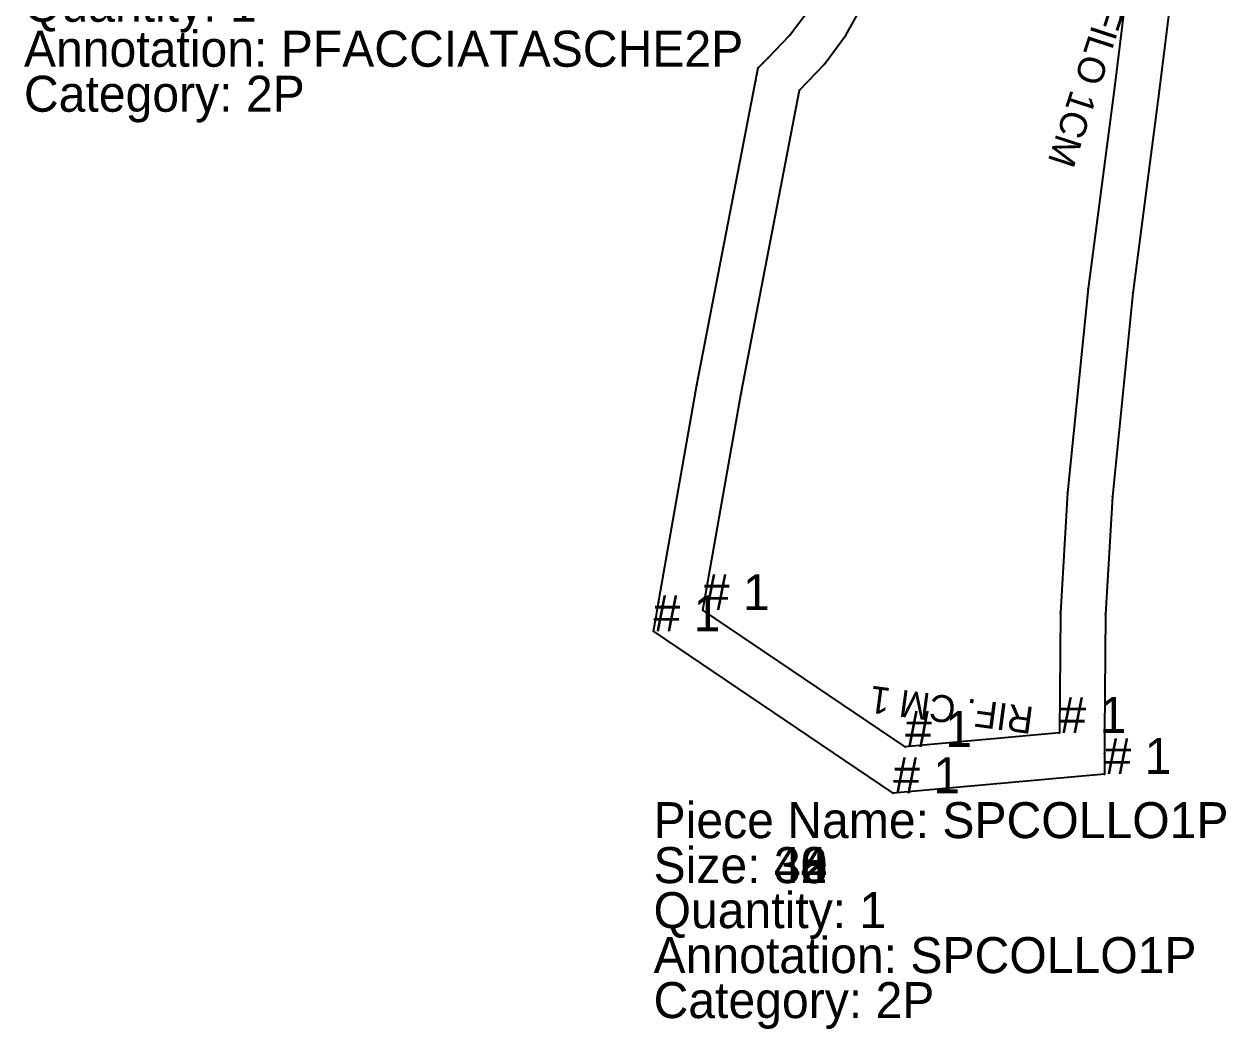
# Model space of a CAD drawing. Extents: x -10 to 11547, y -349 to 304.
# Drawn here: x 4601 to 4868.3, y -348.9 to -125.5 of the extents above; entities that cross this region are included whole.
import ezdxf

# ---------------------------------------------------------------- set-up
doc = ezdxf.new("R2010")
doc.units = 0

# ---------------------------------------------------------------- blocks, each defined once
blk = doc.blocks.new('PFACCIATASCHE2P-S_42')
at = {"layer": '1'}
for s, p in [('Quantity: 1', (-57.9, -166.5)), ('Annotation: PFACCIATASCHE2P', (-57.9, -176.5)), ('Category: 2P', (-57.9, -186.5))]:
    blk.add_text(s, height=8, dxfattribs=at).set_placement(p)
blk = doc.blocks.new('SPCOLLO1P-S_38')
at = {"layer": '1'}
blk.add_lwpolyline([(8.8487, -118.2398), (6.1052, -140.374), (0.2126, -185.3569), (-4.3335, -230.5239), (-5.8955, -256.7494), (-6.1001, -283.0511), (-6.0777, -287.6421), (-6.0552, -292.2329), (-53.0468, -296.4799), (-106.3477, -260.4722), (-105.8018, -257.2906), (-105.256, -254.1091), (-96.7253, -205.7388), (-83.7127, -138.2734), (-83.4129, -136.7465), (-83.1131, -135.2196), (-81.9998, -134.1324), (-80.8864, -133.0453), (-76.1083, -128.0917), (-71.9993, -122.5644)], dxfattribs=at)
at = {"layer": '14'}
blk.add_lwpolyline([(-1.1007, -117.2464), (-3.8, -139), (-9.7327, -184.271), (-14.3, -229.7), (-15.8871, -256.3767), (-16.1, -283.1), (-50.4, -286.2), (-95.4, -255.7999), (-86.9, -207.6), (-73.9, -140.2), (-68.3585, -134.4305), (-63.6, -128), (-59.2903, -120.3754)], dxfattribs=at)
at = {"layer": '2'}
for p in [(-63.6, -128), (-80.8864, -133.0453), (-83.1131, -135.2196), (-81.9998, -134.1324), (-83.7127, -138.2734), (-83.4129, -136.7465), (-73.9, -140.2), (-3.8, -139), (6.1052, -140.374), (-96.7253, -205.7388), (-86.9, -207.6), (-14.3, -229.7), (-4.3335, -230.5239), (-105.256, -254.1091), (-95.4, -255.7999), (-105.8018, -257.2906), (-106.3477, -260.4722), (-16.1, -283.1), (-6.1001, -283.0511), (-50.4, -286.2), (-6.0777, -287.6421), (-6.0552, -292.2329), (-53.0468, -296.4799)]:
    blk.add_point(p, dxfattribs=at)
at = {"layer": '3'}
for p in [(-76.1083, -128.0917), (-68.3585, -134.4305), (-9.7327, -184.271), (0.2126, -185.3569), (-15.8871, -256.3767), (-5.8955, -256.7494)]:
    blk.add_point(p, dxfattribs=at)
at = {"layer": '1'}
for s, p in [('Piece Name: SPCOLLO1P', (-106.3477, -306.4799)), ('Size: 38', (-106.3477, -316.4799))]:
    blk.add_text(s, height=8, dxfattribs=at).set_placement(p)
at = {"layer": '19'}
for s, rotation, p in [('RIFILO 1CM', -108.0525, (-4.8, -113.2)), ('RIF. CM 1', 172.4296, (-21.6, -277.4))]:
    blk.add_text(s, height=6, rotation=rotation, dxfattribs=at).set_placement(p)
blk = doc.blocks.new('SPCOLLO1P-S_40')
at = {"layer": '1'}
blk.add_lwpolyline([(8.8487, -118.2398), (6.1052, -140.374), (0.2126, -185.3569), (-4.3335, -230.5239), (-5.8955, -256.7494), (-6.1001, -283.0511), (-6.0777, -287.6421), (-6.0552, -292.2329), (-53.0468, -296.4799), (-106.3477, -260.4722), (-105.8018, -257.2906), (-105.256, -254.1091), (-96.7253, -205.7388), (-83.7127, -138.2734), (-83.4129, -136.7465), (-83.1131, -135.2196), (-81.9998, -134.1324), (-80.8864, -133.0453), (-76.1083, -128.0917), (-71.9993, -122.5644)], dxfattribs=at)
at = {"layer": '14'}
blk.add_lwpolyline([(-1.1007, -117.2464), (-3.8, -139), (-9.7327, -184.271), (-14.3, -229.7), (-15.8871, -256.3767), (-16.1, -283.1), (-50.4, -286.2), (-95.4, -255.7999), (-86.9, -207.6), (-73.9, -140.2), (-68.3585, -134.4305), (-63.6, -128), (-59.2903, -120.3754)], dxfattribs=at)
at = {"layer": '2'}
for p in [(-63.6, -128), (-80.8864, -133.0453), (-83.1131, -135.2196), (-81.9998, -134.1324), (-83.7127, -138.2734), (-83.4129, -136.7465), (-73.9, -140.2), (-3.8, -139), (6.1052, -140.374), (-96.7253, -205.7388), (-86.9, -207.6), (-14.3, -229.7), (-4.3335, -230.5239), (-105.256, -254.1091), (-95.4, -255.7999), (-105.8018, -257.2906), (-106.3477, -260.4722), (-16.1, -283.1), (-6.1001, -283.0511), (-50.4, -286.2), (-6.0777, -287.6421), (-6.0552, -292.2329), (-53.0468, -296.4799)]:
    blk.add_point(p, dxfattribs=at)
at = {"layer": '3'}
for p in [(-76.1083, -128.0917), (-68.3585, -134.4305), (-9.7327, -184.271), (0.2126, -185.3569), (-15.8871, -256.3767), (-5.8955, -256.7494)]:
    blk.add_point(p, dxfattribs=at)
at = {"layer": '1'}
for s, p in [('Piece Name: SPCOLLO1P', (-106.3477, -306.4799)), ('Size: 40', (-106.3477, -316.4799))]:
    blk.add_text(s, height=8, dxfattribs=at).set_placement(p)
at = {"layer": '19'}
for s, rotation, p in [('RIFILO 1CM', -108.0525, (-4.8, -113.2)), ('RIF. CM 1', 172.4296, (-21.6, -277.4))]:
    blk.add_text(s, height=6, rotation=rotation, dxfattribs=at).set_placement(p)
blk = doc.blocks.new('SPCOLLO1P-S_42')
at = {"layer": '1'}
blk.add_lwpolyline([(8.849, -118.24), (6.105, -140.374), (0.213, -185.357), (-4.333, -230.524), (-5.895, -256.749), (-6.1, -283.051), (-6.078, -287.642), (-6.055, -292.233), (-53.047, -296.48), (-106.348, -260.472), (-105.802, -257.291), (-105.256, -254.109), (-96.725, -205.739), (-83.713, -138.273), (-83.413, -136.747), (-83.113, -135.22), (-82, -134.132), (-80.886, -133.045), (-76.108, -128.092), (-71.999, -122.564)], dxfattribs=at)
at = {"layer": '14'}
blk.add_lwpolyline([(-1.101, -117.246), (-3.8, -139), (-9.733, -184.271), (-14.3, -229.7), (-15.887, -256.377), (-16.1, -283.1), (-50.4, -286.2), (-95.4, -255.8), (-86.9, -207.6), (-73.9, -140.2), (-68.358, -134.431), (-63.6, -128), (-59.29, -120.375)], dxfattribs=at)
at = {"layer": '2'}
for p in [(-63.6, -128), (-80.886, -133.045), (-83.113, -135.22), (-82, -134.132), (-83.713, -138.273), (-83.413, -136.747), (-73.9, -140.2), (-3.8, -139), (6.105, -140.374), (-96.725, -205.739), (-86.9, -207.6), (-14.3, -229.7), (-4.333, -230.524), (-105.256, -254.109), (-95.4, -255.8), (-105.802, -257.291), (-106.348, -260.472), (-16.1, -283.1), (-6.1, -283.051), (-50.4, -286.2), (-6.078, -287.642), (-6.055, -292.233), (-53.047, -296.48)]:
    blk.add_point(p, dxfattribs=at)
at = {"layer": '3'}
for p in [(-76.108, -128.092), (-68.358, -134.431), (-9.733, -184.271), (0.213, -185.357), (-15.887, -256.377), (-5.895, -256.749)]:
    blk.add_point(p, dxfattribs=at)
at = {"layer": '1'}
for s, p in [('# 1', (-106.348, -260.472)), ('# 1', (-6.055, -292.233)), ('# 1', (-53.047, -296.48)), ('Piece Name: SPCOLLO1P', (-106.3477, -306.4799)), ('Size: 42', (-106.3477, -316.4799)), ('Quantity: 1', (-106.3477, -326.4799)), ('Annotation: SPCOLLO1P', (-106.3477, -336.4799)), ('Category: 2P', (-106.3477, -346.4799))]:
    blk.add_text(s, height=8, dxfattribs=at).set_placement(p)
at = {"layer": '14'}
for p in [(-95.4, -255.8), (-16.1, -283.1), (-50.4, -286.2)]:
    blk.add_text('# 1', height=8, dxfattribs=at).set_placement(p)
at = {"layer": '19'}
for s, rotation, p in [('RIFILO 1CM', -108.0525, (-4.8, -113.2)), ('RIF. CM 1', 172.4296, (-21.6, -277.4))]:
    blk.add_text(s, height=6, rotation=rotation, dxfattribs=at).set_placement(p)
at = {"layer": '2'}
for p in [(-95.4, -255.8), (-106.348, -260.472), (-16.1, -283.1), (-50.4, -286.2), (-6.055, -292.233), (-53.047, -296.48)]:
    blk.add_text('# 1', height=8, dxfattribs=at).set_placement(p)
blk = doc.blocks.new('SPCOLLO1P-S_44')
at = {"layer": '1'}
blk.add_lwpolyline([(8.8487, -118.2398), (6.1052, -140.374), (0.2126, -185.3569), (-4.3335, -230.5239), (-5.8955, -256.7494), (-6.1001, -283.0511), (-6.0777, -287.6421), (-6.0552, -292.2329), (-53.0468, -296.4799), (-106.3477, -260.4722), (-105.8018, -257.2906), (-105.256, -254.1091), (-96.7253, -205.7388), (-83.7127, -138.2734), (-83.4129, -136.7465), (-83.1131, -135.2196), (-81.9998, -134.1324), (-80.8864, -133.0453), (-76.1083, -128.0917), (-71.9993, -122.5644)], dxfattribs=at)
at = {"layer": '14'}
blk.add_lwpolyline([(-1.1007, -117.2464), (-3.8, -139), (-9.7327, -184.271), (-14.3, -229.7), (-15.8871, -256.3767), (-16.1, -283.1), (-50.4, -286.2), (-95.4, -255.7999), (-86.9, -207.6), (-73.9, -140.2), (-68.3585, -134.4305), (-63.6, -128), (-59.2903, -120.3754)], dxfattribs=at)
at = {"layer": '2'}
for p in [(-63.6, -128), (-80.8864, -133.0453), (-83.1131, -135.2196), (-81.9998, -134.1324), (-83.7127, -138.2734), (-83.4129, -136.7465), (-73.9, -140.2), (-3.8, -139), (6.1052, -140.374), (-96.7253, -205.7388), (-86.9, -207.6), (-14.3, -229.7), (-4.3335, -230.5239), (-105.256, -254.1091), (-95.4, -255.7999), (-105.8018, -257.2906), (-106.3477, -260.4722), (-16.1, -283.1), (-6.1001, -283.0511), (-50.4, -286.2), (-6.0777, -287.6421), (-6.0552, -292.2329), (-53.0468, -296.4799)]:
    blk.add_point(p, dxfattribs=at)
at = {"layer": '3'}
for p in [(-76.1083, -128.0917), (-68.3585, -134.4305), (-9.7327, -184.271), (0.2126, -185.3569), (-15.8871, -256.3767), (-5.8955, -256.7494)]:
    blk.add_point(p, dxfattribs=at)
at = {"layer": '1'}
for s, p in [('Piece Name: SPCOLLO1P', (-106.3477, -306.4799)), ('Size: 44', (-106.3477, -316.4799))]:
    blk.add_text(s, height=8, dxfattribs=at).set_placement(p)
at = {"layer": '19'}
for s, rotation, p in [('RIFILO 1CM', -108.0525, (-4.8, -113.2)), ('RIF. CM 1', 172.4296, (-21.6, -277.4))]:
    blk.add_text(s, height=6, rotation=rotation, dxfattribs=at).set_placement(p)
blk = doc.blocks.new('SPCOLLO1P-S_46')
at = {"layer": '1'}
blk.add_lwpolyline([(8.8487, -118.2398), (6.1052, -140.374), (0.2126, -185.3569), (-4.3335, -230.5239), (-5.8955, -256.7494), (-6.1001, -283.0511), (-6.0777, -287.6421), (-6.0552, -292.2329), (-53.0468, -296.4799), (-106.3477, -260.4722), (-105.8018, -257.2906), (-105.256, -254.1091), (-96.7253, -205.7388), (-83.7127, -138.2734), (-83.4129, -136.7465), (-83.1131, -135.2196), (-81.9998, -134.1324), (-80.8864, -133.0453), (-76.1083, -128.0917), (-71.9993, -122.5644)], dxfattribs=at)
at = {"layer": '14'}
blk.add_lwpolyline([(-1.1007, -117.2464), (-3.8, -139), (-9.7327, -184.271), (-14.3, -229.7), (-15.8871, -256.3767), (-16.1, -283.1), (-50.4, -286.2), (-95.4, -255.7999), (-86.9, -207.6), (-73.9, -140.2), (-68.3585, -134.4305), (-63.6, -128), (-59.2903, -120.3754)], dxfattribs=at)
at = {"layer": '2'}
for p in [(-63.6, -128), (-80.8864, -133.0453), (-83.1131, -135.2196), (-81.9998, -134.1324), (-83.7127, -138.2734), (-83.4129, -136.7465), (-73.9, -140.2), (-3.8, -139), (6.1052, -140.374), (-96.7253, -205.7388), (-86.9, -207.6), (-14.3, -229.7), (-4.3335, -230.5239), (-105.256, -254.1091), (-95.4, -255.7999), (-105.8018, -257.2906), (-106.3477, -260.4722), (-16.1, -283.1), (-6.1001, -283.0511), (-50.4, -286.2), (-6.0777, -287.6421), (-6.0552, -292.2329), (-53.0468, -296.4799)]:
    blk.add_point(p, dxfattribs=at)
at = {"layer": '3'}
for p in [(-76.1083, -128.0917), (-68.3585, -134.4305), (-9.7327, -184.271), (0.2126, -185.3569), (-15.8871, -256.3767), (-5.8955, -256.7494)]:
    blk.add_point(p, dxfattribs=at)
at = {"layer": '1'}
for s, p in [('Piece Name: SPCOLLO1P', (-106.3477, -306.4799)), ('Size: 46', (-106.3477, -316.4799))]:
    blk.add_text(s, height=8, dxfattribs=at).set_placement(p)
at = {"layer": '19'}
for s, rotation, p in [('RIFILO 1CM', -108.0525, (-4.8, -113.2)), ('RIF. CM 1', 172.4296, (-21.6, -277.4))]:
    blk.add_text(s, height=6, rotation=rotation, dxfattribs=at).set_placement(p)
blk = doc.blocks.new('SPCOLLO1P-S_48')
at = {"layer": '1'}
blk.add_lwpolyline([(8.8487, -118.2398), (6.1052, -140.374), (0.2126, -185.3569), (-4.3335, -230.5239), (-5.8955, -256.7494), (-6.1001, -283.0511), (-6.0777, -287.6421), (-6.0552, -292.2329), (-53.0468, -296.4799), (-106.3477, -260.4722), (-105.8018, -257.2906), (-105.256, -254.1091), (-96.7253, -205.7388), (-83.7127, -138.2734), (-83.4129, -136.7465), (-83.1131, -135.2196), (-81.9998, -134.1324), (-80.8864, -133.0453), (-76.1083, -128.0917), (-71.9993, -122.5644)], dxfattribs=at)
at = {"layer": '14'}
blk.add_lwpolyline([(-1.1007, -117.2464), (-3.8, -139), (-9.7327, -184.271), (-14.3, -229.7), (-15.8871, -256.3767), (-16.1, -283.1), (-50.4, -286.2), (-95.4, -255.7999), (-86.9, -207.6), (-73.9, -140.2), (-68.3585, -134.4305), (-63.6, -128), (-59.2903, -120.3754)], dxfattribs=at)
at = {"layer": '2'}
for p in [(-63.6, -128), (-80.8864, -133.0453), (-83.1131, -135.2196), (-81.9998, -134.1324), (-83.7127, -138.2734), (-83.4129, -136.7465), (-73.9, -140.2), (-3.8, -139), (6.1052, -140.374), (-96.7253, -205.7388), (-86.9, -207.6), (-14.3, -229.7), (-4.3335, -230.5239), (-105.256, -254.1091), (-95.4, -255.7999), (-105.8018, -257.2906), (-106.3477, -260.4722), (-16.1, -283.1), (-6.1001, -283.0511), (-50.4, -286.2), (-6.0777, -287.6421), (-6.0552, -292.2329), (-53.0468, -296.4799)]:
    blk.add_point(p, dxfattribs=at)
at = {"layer": '3'}
for p in [(-76.1083, -128.0917), (-68.3585, -134.4305), (-9.7327, -184.271), (0.2126, -185.3569), (-15.8871, -256.3767), (-5.8955, -256.7494)]:
    blk.add_point(p, dxfattribs=at)
at = {"layer": '1'}
for s, p in [('Piece Name: SPCOLLO1P', (-106.3477, -306.4799)), ('Size: 48', (-106.3477, -316.4799))]:
    blk.add_text(s, height=8, dxfattribs=at).set_placement(p)
at = {"layer": '19'}
for s, rotation, p in [('RIFILO 1CM', -108.0525, (-4.8, -113.2)), ('RIF. CM 1', 172.4296, (-21.6, -277.4))]:
    blk.add_text(s, height=6, rotation=rotation, dxfattribs=at).set_placement(p)
blk = doc.blocks.new('SPCOLLO1P-S_50')
at = {"layer": '1'}
blk.add_lwpolyline([(8.8487, -118.2398), (6.1052, -140.374), (0.2126, -185.3569), (-4.3335, -230.5239), (-5.8955, -256.7494), (-6.1001, -283.0511), (-6.0777, -287.6421), (-6.0552, -292.2329), (-53.0468, -296.4799), (-106.3477, -260.4722), (-105.8018, -257.2906), (-105.256, -254.1091), (-96.7253, -205.7388), (-83.7127, -138.2734), (-83.4129, -136.7465), (-83.1131, -135.2196), (-81.9998, -134.1324), (-80.8864, -133.0453), (-76.1083, -128.0917), (-71.9993, -122.5644)], dxfattribs=at)
at = {"layer": '14'}
blk.add_lwpolyline([(-1.1007, -117.2464), (-3.8, -139), (-9.7327, -184.271), (-14.3, -229.7), (-15.8871, -256.3767), (-16.1, -283.1), (-50.4, -286.2), (-95.4, -255.7999), (-86.9, -207.6), (-73.9, -140.2), (-68.3585, -134.4305), (-63.6, -128), (-59.2903, -120.3754)], dxfattribs=at)
at = {"layer": '2'}
for p in [(-63.6, -128), (-80.8864, -133.0453), (-83.1131, -135.2196), (-81.9998, -134.1324), (-83.7127, -138.2734), (-83.4129, -136.7465), (-73.9, -140.2), (-3.8, -139), (6.1052, -140.374), (-96.7253, -205.7388), (-86.9, -207.6), (-14.3, -229.7), (-4.3335, -230.5239), (-105.256, -254.1091), (-95.4, -255.7999), (-105.8018, -257.2906), (-106.3477, -260.4722), (-16.1, -283.1), (-6.1001, -283.0511), (-50.4, -286.2), (-6.0777, -287.6421), (-6.0552, -292.2329), (-53.0468, -296.4799)]:
    blk.add_point(p, dxfattribs=at)
at = {"layer": '3'}
for p in [(-76.1083, -128.0917), (-68.3585, -134.4305), (-9.7327, -184.271), (0.2126, -185.3569), (-15.8871, -256.3767), (-5.8955, -256.7494)]:
    blk.add_point(p, dxfattribs=at)
at = {"layer": '1'}
for s, p in [('Piece Name: SPCOLLO1P', (-106.3477, -306.4799)), ('Size: 50', (-106.3477, -316.4799))]:
    blk.add_text(s, height=8, dxfattribs=at).set_placement(p)
at = {"layer": '19'}
for s, rotation, p in [('RIFILO 1CM', -108.0525, (-4.8, -113.2)), ('RIF. CM 1', 172.4296, (-21.6, -277.4))]:
    blk.add_text(s, height=6, rotation=rotation, dxfattribs=at).set_placement(p)
blk = doc.blocks.new('SPCOLLO1P-S_52')
at = {"layer": '1'}
blk.add_lwpolyline([(8.8487, -118.2398), (6.1052, -140.374), (0.2126, -185.3569), (-4.3335, -230.5239), (-5.8955, -256.7494), (-6.1001, -283.0511), (-6.0777, -287.6421), (-6.0552, -292.2329), (-53.0468, -296.4799), (-106.3477, -260.4722), (-105.8018, -257.2906), (-105.256, -254.1091), (-96.7253, -205.7388), (-83.7127, -138.2734), (-83.4129, -136.7465), (-83.1131, -135.2196), (-81.9998, -134.1324), (-80.8864, -133.0453), (-76.1083, -128.0917), (-71.9993, -122.5644)], dxfattribs=at)
at = {"layer": '14'}
blk.add_lwpolyline([(-1.1007, -117.2464), (-3.8, -139), (-9.7327, -184.271), (-14.3, -229.7), (-15.8871, -256.3767), (-16.1, -283.1), (-50.4, -286.2), (-95.4, -255.7999), (-86.9, -207.6), (-73.9, -140.2), (-68.3585, -134.4305), (-63.6, -128), (-59.2903, -120.3754)], dxfattribs=at)
at = {"layer": '2'}
for p in [(-63.6, -128), (-80.8864, -133.0453), (-83.1131, -135.2196), (-81.9998, -134.1324), (-83.7127, -138.2734), (-83.4129, -136.7465), (-73.9, -140.2), (-3.8, -139), (6.1052, -140.374), (-96.7253, -205.7388), (-86.9, -207.6), (-14.3, -229.7), (-4.3335, -230.5239), (-105.256, -254.1091), (-95.4, -255.7999), (-105.8018, -257.2906), (-106.3477, -260.4722), (-16.1, -283.1), (-6.1001, -283.0511), (-50.4, -286.2), (-6.0777, -287.6421), (-6.0552, -292.2329), (-53.0468, -296.4799)]:
    blk.add_point(p, dxfattribs=at)
at = {"layer": '3'}
for p in [(-76.1083, -128.0917), (-68.3585, -134.4305), (-9.7327, -184.271), (0.2126, -185.3569), (-15.8871, -256.3767), (-5.8955, -256.7494)]:
    blk.add_point(p, dxfattribs=at)
at = {"layer": '1'}
for s, p in [('Piece Name: SPCOLLO1P', (-106.3477, -306.4799)), ('Size: 52', (-106.3477, -316.4799))]:
    blk.add_text(s, height=8, dxfattribs=at).set_placement(p)
at = {"layer": '19'}
for s, rotation, p in [('RIFILO 1CM', -108.0525, (-4.8, -113.2)), ('RIF. CM 1', 172.4296, (-21.6, -277.4))]:
    blk.add_text(s, height=6, rotation=rotation, dxfattribs=at).set_placement(p)
blk = doc.blocks.new('SPCOLLO1P-S_54')
at = {"layer": '1'}
blk.add_lwpolyline([(8.8487, -118.2398), (6.1052, -140.374), (0.2126, -185.3569), (-4.3335, -230.5239), (-5.8955, -256.7494), (-6.1001, -283.0511), (-6.0777, -287.6421), (-6.0552, -292.2329), (-53.0468, -296.4799), (-106.3477, -260.4722), (-105.8018, -257.2906), (-105.256, -254.1091), (-96.7253, -205.7388), (-83.7127, -138.2734), (-83.4129, -136.7465), (-83.1131, -135.2196), (-81.9998, -134.1324), (-80.8864, -133.0453), (-76.1083, -128.0917), (-71.9993, -122.5644)], dxfattribs=at)
at = {"layer": '14'}
blk.add_lwpolyline([(-1.1007, -117.2464), (-3.8, -139), (-9.7327, -184.271), (-14.3, -229.7), (-15.8871, -256.3767), (-16.1, -283.1), (-50.4, -286.2), (-95.4, -255.7999), (-86.9, -207.6), (-73.9, -140.2), (-68.3585, -134.4305), (-63.6, -128), (-59.2903, -120.3754)], dxfattribs=at)
at = {"layer": '2'}
for p in [(-63.6, -128), (-80.8864, -133.0453), (-83.1131, -135.2196), (-81.9998, -134.1324), (-83.7127, -138.2734), (-83.4129, -136.7465), (-73.9, -140.2), (-3.8, -139), (6.1052, -140.374), (-96.7253, -205.7388), (-86.9, -207.6), (-14.3, -229.7), (-4.3335, -230.5239), (-105.256, -254.1091), (-95.4, -255.7999), (-105.8018, -257.2906), (-106.3477, -260.4722), (-16.1, -283.1), (-6.1001, -283.0511), (-50.4, -286.2), (-6.0777, -287.6421), (-6.0552, -292.2329), (-53.0468, -296.4799)]:
    blk.add_point(p, dxfattribs=at)
at = {"layer": '3'}
for p in [(-76.1083, -128.0917), (-68.3585, -134.4305), (-9.7327, -184.271), (0.2126, -185.3569), (-15.8871, -256.3767), (-5.8955, -256.7494)]:
    blk.add_point(p, dxfattribs=at)
at = {"layer": '1'}
for s, p in [('Piece Name: SPCOLLO1P', (-106.3477, -306.4799)), ('Size: 54', (-106.3477, -316.4799))]:
    blk.add_text(s, height=8, dxfattribs=at).set_placement(p)
at = {"layer": '19'}
for s, rotation, p in [('RIFILO 1CM', -108.0525, (-4.8, -113.2)), ('RIF. CM 1', 172.4296, (-21.6, -277.4))]:
    blk.add_text(s, height=6, rotation=rotation, dxfattribs=at).set_placement(p)
blk = doc.blocks.new('SPCOLLO1P-S_56')
at = {"layer": '1'}
blk.add_lwpolyline([(8.8487, -118.2398), (6.1052, -140.374), (0.2126, -185.3569), (-4.3335, -230.5239), (-5.8955, -256.7494), (-6.1001, -283.0511), (-6.0777, -287.6421), (-6.0552, -292.2329), (-53.0468, -296.4799), (-106.3477, -260.4722), (-105.8018, -257.2906), (-105.256, -254.1091), (-96.7253, -205.7388), (-83.7127, -138.2734), (-83.4129, -136.7465), (-83.1131, -135.2196), (-81.9998, -134.1324), (-80.8864, -133.0453), (-76.1083, -128.0917), (-71.9993, -122.5644)], dxfattribs=at)
at = {"layer": '14'}
blk.add_lwpolyline([(-1.1007, -117.2464), (-3.8, -139), (-9.7327, -184.271), (-14.3, -229.7), (-15.8871, -256.3767), (-16.1, -283.1), (-50.4, -286.2), (-95.4, -255.7999), (-86.9, -207.6), (-73.9, -140.2), (-68.3585, -134.4305), (-63.6, -128), (-59.2903, -120.3754)], dxfattribs=at)
at = {"layer": '2'}
for p in [(-63.6, -128), (-80.8864, -133.0453), (-83.1131, -135.2196), (-81.9998, -134.1324), (-83.7127, -138.2734), (-83.4129, -136.7465), (-73.9, -140.2), (-3.8, -139), (6.1052, -140.374), (-96.7253, -205.7388), (-86.9, -207.6), (-14.3, -229.7), (-4.3335, -230.5239), (-105.256, -254.1091), (-95.4, -255.7999), (-105.8018, -257.2906), (-106.3477, -260.4722), (-16.1, -283.1), (-6.1001, -283.0511), (-50.4, -286.2), (-6.0777, -287.6421), (-6.0552, -292.2329), (-53.0468, -296.4799)]:
    blk.add_point(p, dxfattribs=at)
at = {"layer": '3'}
for p in [(-76.1083, -128.0917), (-68.3585, -134.4305), (-9.7327, -184.271), (0.2126, -185.3569), (-15.8871, -256.3767), (-5.8955, -256.7494)]:
    blk.add_point(p, dxfattribs=at)
at = {"layer": '1'}
for s, p in [('Piece Name: SPCOLLO1P', (-106.3477, -306.4799)), ('Size: 56', (-106.3477, -316.4799))]:
    blk.add_text(s, height=8, dxfattribs=at).set_placement(p)
at = {"layer": '19'}
for s, rotation, p in [('RIFILO 1CM', -108.0525, (-4.8, -113.2)), ('RIF. CM 1', 172.4296, (-21.6, -277.4))]:
    blk.add_text(s, height=6, rotation=rotation, dxfattribs=at).set_placement(p)

msp = doc.modelspace()

# ---------------------------------------------------------------- block references
at = {"layer": '1'}
for name, p in [('SPCOLLO1P-S_42', (4847.356, 0.0039)), ('SPCOLLO1P-S_38', (4847.356, 0.0039)), ('SPCOLLO1P-S_40', (4847.356, 0.0039)), ('SPCOLLO1P-S_44', (4847.356, 0.0039)), ('SPCOLLO1P-S_46', (4847.356, 0.0039)), ('SPCOLLO1P-S_48', (4847.356, 0.0039)), ('SPCOLLO1P-S_50', (4847.356, 0.0039)), ('SPCOLLO1P-S_52', (4847.356, 0.0039)), ('SPCOLLO1P-S_54', (4847.356, 0.0039)), ('SPCOLLO1P-S_56', (4847.356, 0.0039)), ('PFACCIATASCHE2P-S_42', (4658.9082, 41.5))]:
    msp.add_blockref(name, p, dxfattribs=at)

doc.saveas('drawing.dxf')
